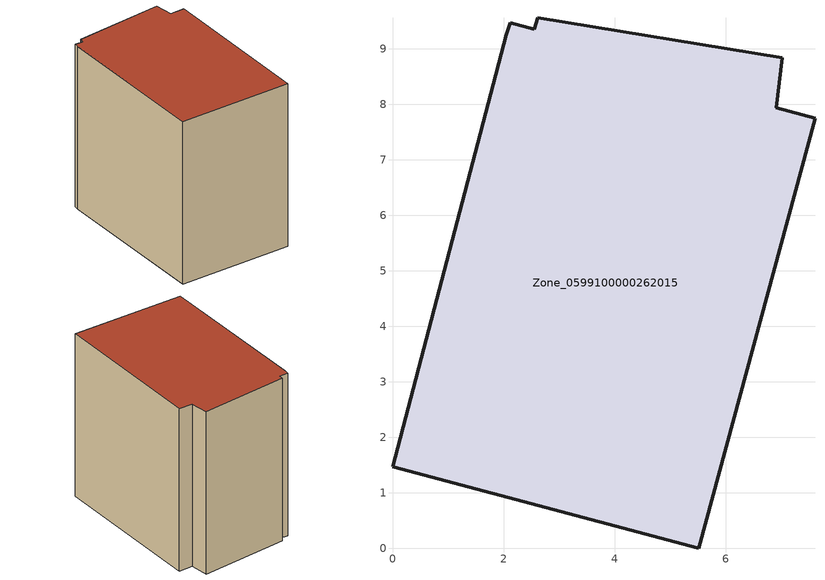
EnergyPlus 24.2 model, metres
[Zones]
Zone_0599100000262015
 floor ground (C_G): 2.56,9.35 2.62,9.56 7.02,8.84 6.91,7.94 7.61,7.75 5.52,0 0,1.47 2.05,9.25 2.12,9.47 z0
 wall outside (C_F): 0,1.47 5.52,0 7.61,7.75 6.91,7.94 7.02,8.84 2.62,9.56 2.56,9.35 2.12,9.47 2.05,9.25 0,1.47 z0:8.37
 roof outside (C_R): 2.12,9.47 2.05,9.25 0,1.47 5.52,0 7.61,7.75 6.91,7.94 7.02,8.84 2.62,9.56 2.56,9.35 z8.37
[BUILDING]
Pand.0599100000262015: North Axis=0; Terrain=City; Loads Convergence Tolerance Value=0.04; Temperature Convergence Tolerance Value=0.4; Solar Distribution=FullExterior; Maximum Number of Warmup Days=25; Minimum Number of Warmup Days=1
[Site:Location]
Rotterdam.The.Hague.AP_ZH_NLD Design_Conditions: Latitude=51.96; Longitude=4.45; Time Zone=1; Elevation=-4.5
[SITE:GROUNDTEMPERATURE:BUILDINGSURFACE]
18, 18, 18, 18, 18, 18, 18, 18, 18, 18, 18, 18
[MATERIAL] Thermal Absorptance=0.9; Solar Absorptance=0.7; Visible Absorptance=0.7
Name | Roughness | Thickness | Conductivity | Density | Specific Heat
G.TI.1946-1964 | MediumSmooth | 0.15 | 1 | 540 | 1210
F.TI.1946-1964 | Rough | 0.3 | 0.857143 | 1920 | 840
R.TI.1946-1964 | MediumRough | 0.2 | 0.277778 | 1500 | 1000
[CONSTRUCTION]
C_G: G.TI.1946-1964
C_F: F.TI.1946-1964
C_R: R.TI.1946-1964
[ZONE]
Zone_0599100000262015: Type=1; Multiplier=1; Ceiling Height=Autocalculate; Volume=Autocalculate; Floor Area=autocalculate; Part of Total Floor Area=Yes
[ZONEINFILTRATION:DESIGNFLOWRATE]
Infil_Zone_0599100000262015: Zone or ZoneList or Space or SpaceList=Zone_0599100000262015; Schedule=AlwaysOn; Design Flow Rate Calculation Method=Flow/Area; Flow Rate per Floor Area=0.003; Constant Term Coefficient=1; Temperature Term Coefficient=0; Velocity Term Coefficient=0; Velocity Squared Term Coefficient=0
[HVACTEMPLATE:ZONE:IDEALLOADSAIRSYSTEM]
Zone_0599100000262015: Maximum Heating Supply Air Temperature=50; Minimum Cooling Supply Air Temperature=13; Maximum Heating Supply Air Humidity Ratio=0.0156; Minimum Cooling Supply Air Humidity Ratio=0.0077; Heating Limit=NoLimit; Cooling Limit=NoLimit; Dehumidification Control Type=ConstantSensibleHeatRatio; Cooling Sensible Heat Ratio=0.7; Dehumidification Setpoint=60; Humidification Control Type=None; Humidification Setpoint=30; Outdoor Air Method=None; Outdoor Air Flow Rate per Person=0.00944; Outdoor Air Flow Rate per Zone Floor Area=0; Outdoor Air Flow Rate per Zone=0; Demand Controlled Ventilation Type=None; Outdoor Air Economizer Type=NoEconomizer; Heat Recovery Type=None; Sensible Heat Recovery Effectiveness=0.7; Latent Heat Recovery Effectiveness=0.65
[ZONECONTROL:THERMOSTAT]
ThermostatControl_Zone_0599100000262015: Zone or ZoneList=Zone_0599100000262015; Control Type Schedule=DualSetpointControlType; Control 1=Thermostat_Zone_0599100000262015; Temperature Difference Between Cutout And Setpoint=0
[THERMOSTATSETPOINT:DUALSETPOINT]
Thermostat_Zone_0599100000262015: Heating Setpoint Temperature Schedule=HeatingSetpoint_Zone_0599100000262015; Cooling Setpoint Temperature Schedule=CoolingSetpoint_Zone_0599100000262015
[SCHEDULE:COMPACT]
HeatingSetpoint_Zone_0599100000262015: Through: 12/31, For: AllDays, Until: 24:00, 21
CoolingSetpoint_Zone_0599100000262015: Through: 12/31, For: AllDays, Until: 24:00, 24
DualSetpointControlType: Through: 12/31, For: AllDays, Until: 24:00, 4
AlwaysOn: Through: 12/31, For: AllDays, Until: 24:00, 1
